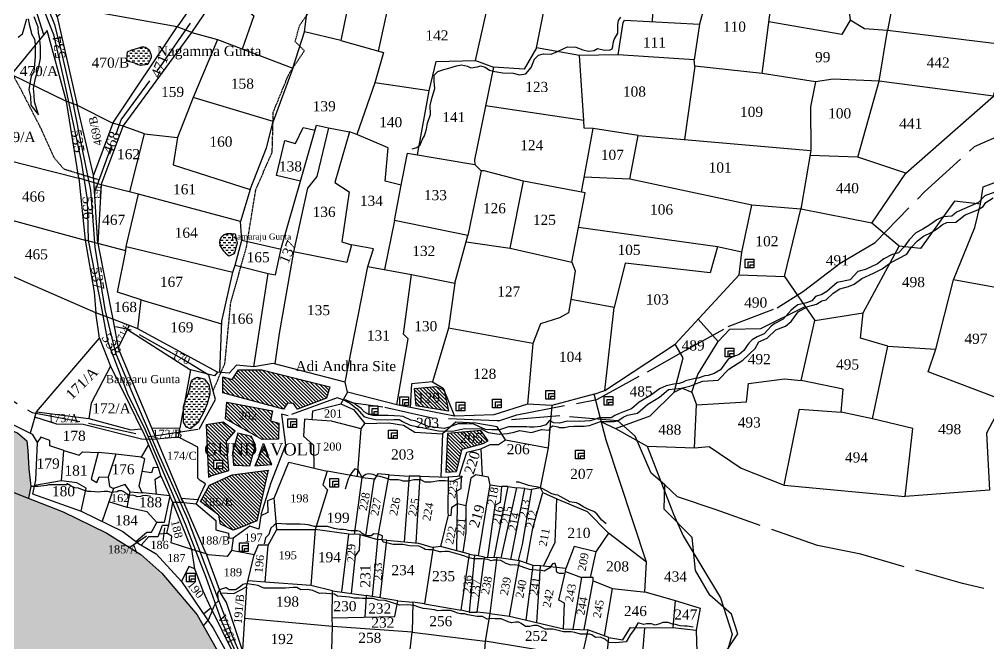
# Model space of a CAD drawing. Header units: millimetres. Extents: x 1039 to 3150, y 234 to 1226.
# Drawn here: x 2237.7 to 2477.6, y 581.3 to 735.9 of the extents above; entities that cross this region are included whole.
import ezdxf

# ---------------------------------------------------------------- set-up
doc = ezdxf.new("R2010")
doc.units = ezdxf.units.MM
doc.header["$MEASUREMENT"] = 0
doc.linetypes.add('ACAD_ISO02W100', pattern=[15, 12, -3])
doc.linetypes.add('ACAD_ISO07W100', pattern=[3, 0, -3])
for name, color, linetype in [('CARTTRACK', 30, 'ACAD_ISO02W100'), ('NALA', 4, 'Continuous'), ('SQUAREWELL', 5, 'Continuous'), ('SURVEY_BND', 7, 'Continuous'), ('VILLAGE_AREA', 1, 'Continuous'), ('WATER_BODY', 4, 'Continuous')]:
    doc.layers.add(name, color=color, linetype=linetype)
doc.layers.add('FOOTPATH', color=150, linetype='ACAD_ISO07W100', lineweight=30)
doc.layers.add('ROAD', color=1, linetype='Continuous', lineweight=25)
doc.styles.get("Standard").update_dxf_attribs({"font": 'TIMES.TTF'})
doc.dimstyles.get("Standard").update_dxf_attribs({"dimtxt": 0.18, "dimasz": 0.18, "dimexe": 0.18, "dimexo": 0.0625, "dimgap": 0.09, "dimtad": 0, "dimtih": 1, "dimtoh": 1, "dimdec": 4, "dimzin": 0, "dimdsep": 46, "dimtxsty": 'Standard', "dimcen": 0.09, "dimadec": 0, "dimazin": 0, "dimtfac": 1, "dimtdec": 4, "dimtofl": 0, "dimtmove": 0, "dimatfit": 3, "dimfxl": 1, "dimtolj": 1, "dimtzin": 0, "dimarcsym": 0})

msp = doc.modelspace()

# ---------------------------------------------------------------- hatches: boundary and pattern name
at = {"layer": 'VILLAGE_AREA'}
h = msp.add_hatch(dxfattribs=at)
h.set_pattern_fill('ANSI31', color=256, scale=5, angle=90, style=0)
h.paths.add_polyline_path([(2297.71, 649.09), (2291.87, 649.14), (2290.3, 646.73), (2288.05, 647.35), (2287.99, 643.42), (2303.05, 639.32), (2304.06, 640.84), (2305.52, 640.78), (2306.53, 639.38), (2313.72, 642.07), (2314.51, 644.88)])
h.paths.add_polyline_path([(2300.35, 638.93), (2289, 641.06), (2288.67, 636.97), (2297.77, 631.81), (2301.81, 631.92), (2301.87, 635.9), (2299.85, 636.46)])
h.paths.add_polyline_path([(2288.1, 636.17), (2283.88, 635.49), (2284.5, 622.53), (2285.34, 622.92), (2289.5, 624.21), (2288.94, 631.45), (2291.07, 633.92)])
h.paths.add_polyline_path([(2287.93, 626.73), (2287.93, 624.6), (2286.99, 624.6), (2286.51, 624.6), (2285.78, 624.6), (2285.78, 626.73)], flags=16)
h.paths.add_polyline_path([(2296.14, 630.45), (2295.13, 632.58), (2291.7, 633.42), (2290.41, 628.65), (2290.63, 625.51), (2294.73, 625.34)])
h.paths.add_polyline_path([(2298.1, 630.17), (2295.91, 625.34), (2300.18, 625.68)])
h.paths.add_polyline_path([(2299.27, 624.25), (2290.36, 623.06), (2284.69, 620.57), (2282.51, 616.53), (2287.07, 613.09), (2287.46, 610.87), (2290.59, 609.37), (2292.22, 610), (2296.42, 611.67)])
h.paths.add_polyline_path([(2342.78, 644.12), (2340.71, 644.99), (2335.47, 644.5), (2335.89, 640.2), (2343.86, 638.87)])
h.paths.add_polyline_path([(2347.22, 629.47), (2352.44, 630.83), (2353.66, 631.52), (2351.86, 634.1), (2343.65, 633.36), (2343.18, 623.73), (2345.82, 623.94)])
h.paths.add_polyline_path([(2291.41, 636.21), (2296.85, 636.21), (2296.85, 639.25), (2291.41, 639.25)], flags=24)
h.paths.add_polyline_path([(2282.63, 627.06), (2312.46, 627.06), (2312.46, 631.67), (2282.63, 631.67)], flags=9)
h.paths.add_polyline_path([(2282.59, 614.83), (2290.85, 614.83), (2290.85, 617.96), (2282.59, 617.96)], flags=25)
h.paths.add_polyline_path([(2335.44, 640.25), (2342.29, 640.25), (2342.29, 644.09), (2335.44, 644.09)], flags=9)
h.paths.add_polyline_path([(2346.06, 630.28), (2352.9, 630.28), (2352.9, 634.11), (2346.06, 634.11)], flags=9)
at = {"layer": 'WATER_BODY'}
h = msp.add_hatch(dxfattribs=at)
h.set_pattern_fill('DASH', color=256, scale=5, style=0)
h.paths.add_polyline_path([(2270.32, 726.99), (2269.79, 728.38), (2268.89, 729.05), (2268.5, 729.11), (2267.94, 729.11), (2266.72, 728.66), (2265.49, 728.35), (2264.42, 727.82), (2264.23, 725.93), (2264.62, 725.48), (2266.24, 725.06), (2267.11, 724.64), (2267.64, 724.45), (2269.45, 724.73), (2270.32, 726.35)])
h.paths.add_polyline_path([(2254.91, 723.2), (2265.31, 723.2), (2265.31, 727.15), (2254.91, 727.15)], flags=9)
h = msp.add_hatch(dxfattribs=at)
h.set_pattern_fill('DASH', color=256, scale=5, style=0)
h.paths.add_polyline_path([(2291.07, 682.75), (2290.17, 682.89), (2289.13, 682.84), (2288.37, 682.62), (2287.69, 682.03), (2287.33, 681.27), (2287.29, 680.68), (2287.38, 679.87), (2287.83, 679.11), (2288.28, 678.48), (2288.95, 677.71), (2289.49, 677.22), (2290.8, 677.85), (2291.61, 680.46)])
h = msp.add_hatch(dxfattribs=at)
h.set_pattern_fill('DASH', color=256, scale=20, style=0)
h.paths.add_polyline_path([(2281.64, 588.41), (2272.96, 598.71), (2267.77, 603.35), (2259.28, 608.69), (2248.53, 613.96), (2237.91, 618.08), (2230.38, 621.12), (2226.83, 618.92), (2223.31, 615.95), (2221.55, 615.16), (2220.34, 615.22), (2218.64, 616.49), (2215.9, 616.55), (2214.63, 614.01), (2212.99, 612.86), (2210.08, 611.4), (2208.5, 608.13), (2205.46, 605.94), (2202.67, 604.91), (2196.92, 604.86), (2195.42, 604.49), (2193.64, 598.66), (2193.74, 595.39), (2193.4, 590.45), (2192.97, 586.99), (2191.53, 585.64), (2188.88, 584.18), (2185.46, 583.6), (2182.48, 582.45), (2180.55, 581.49), (2177.67, 580.58), (2174.98, 578.75), (2172.04, 577.69), (2171.56, 574.59), (2172.33, 572.34), (2172.52, 569.6), (2172.52, 566.52), (2173.48, 564.58), (2173.72, 559.44), (2174.54, 556.46), (2174.83, 554.64), (2175.93, 552.43), (2176.37, 550.99), (2176.94, 544.56), (2177.42, 540.43), (2176.27, 536.73), (2175.74, 534.13), (2175.89, 531.3), (2174.53, 527.28), (2173.48, 524.11), (2172.66, 521.13), (2171.7, 518.3), (2170.25, 515.8), (2168.52, 512.58), (2167.75, 508.61), (2166.69, 506.35), (2165.39, 504.33), (2164.38, 502.8), (2163.8, 500.78), (2162.69, 497.39), (2161.1, 494.84), (2160.14, 491.67), (2159.28, 489.03), (2158.12, 486.77), (2156.53, 483.74), (2155.75, 479.58), (2156.93, 477.71), (2159.45, 475.31), (2173.07, 468.02), (2176.34, 466), (2176.65, 464.42), (2180.11, 468.1), (2182.55, 469.88), (2185.46, 471.21), (2190.54, 473.22), (2195.42, 477.03), (2205.4, 479.61), (2212.87, 480.83), (2217.15, 484.02), (2220.89, 486.46), (2225.5, 488.56), (2231.62, 491.89), (2244.61, 498.77), (2252.14, 505.01), (2257.51, 509.48), (2264.16, 514.03), (2271.31, 518.61), (2276.2, 520.18), (2284.27, 525.05), (2296.65, 536.02), (2298.05, 541.15), (2296.96, 548.67), (2294.83, 562.91), (2291.49, 571.03)])
h.paths.add_polyline_path([(2239.49, 631.49), (2237.2, 633.46), (2234.46, 634.58), (2232.33, 635.31), (2229.98, 636.28), (2228.68, 636.49), (2227.38, 635.93), (2225.79, 635.14), (2224.38, 633.96), (2222.94, 632.9), (2221.4, 631.78), (2220.37, 630.57), (2219.7, 628.67), (2219.19, 627.49), (2219.11, 625.82), (2219.96, 621.61), (2220.84, 619.31), (2222.76, 617.05), (2224.01, 616.54), (2226.83, 618.92), (2230.38, 621.12), (2237.91, 618.08), (2239.94, 617.29), (2240.53, 620.25), (2240.03, 624.62), (2239.76, 629.1)])
h.paths.add_polyline_path([(2572.22, 639.76), (2571.25, 642.5), (2569.24, 645.2), (2565.06, 648.03), (2561.71, 647.89), (2558.68, 647.1), (2555.42, 645.85), (2552.72, 643.43), (2551.93, 641.06), (2551.93, 637.43), (2553.33, 633.43), (2556.35, 632.27), (2559.8, 631.11), (2560.96, 630.18), (2562.5, 629.76), (2563.66, 629.76), (2565.38, 629.9), (2567.85, 630.74), (2569.48, 632.5), (2571.43, 634.64), (2572.22, 637.2)])
h.paths.add_polyline_path([(2232.15, 545.01), (2239, 545.01), (2239, 548.84), (2232.15, 548.84)], flags=24)
h.paths.add_polyline_path([(2214.45, 539.12), (2245.8, 539.67), (2245.73, 543.6), (2214.38, 543.05)], flags=24)
h.paths.add_polyline_path([(2259.06, 603.1), (2267.48, 603.1), (2267.48, 606.23), (2259.06, 606.23)], flags=24)
h.paths.add_polyline_path([(2214.35, 621.63), (2236.82, 621.63), (2236.82, 625.59), (2214.35, 625.59)], flags=9)
h = msp.add_hatch(dxfattribs=at)
h.set_pattern_fill('DASH', color=256, scale=5, style=0)
h.paths.add_polyline_path([(2284.77, 643.08), (2284.77, 644.09), (2284.56, 645.37), (2283.38, 646.9), (2281.74, 647.25), (2281.08, 647.01), (2280.38, 646.55), (2280.07, 645.82), (2279.93, 644.99), (2279.51, 643.39), (2278.82, 641.69), (2278.53, 640.78), (2278.29, 639.47), (2278.29, 639.01), (2278.29, 637.23), (2278.29, 636.16), (2279.06, 634.94), (2280, 634.45), (2281.95, 636.05), (2283.38, 638.83), (2284.11, 640.68)])

# ---------------------------------------------------------------- linework, layer by layer
at = {"layer": 'CARTTRACK'}
for points in [[(2256.35, 693.19), (2262.9, 711), (2273.17, 725.08), (2290.15, 749.64), (2299.71, 761.83), (2317.32, 782.97), (2325.38, 802.09), (2330.2, 829.34), (2336.45, 859.99), (2338.97, 864.69)], [(2356.33, 636.49), (2360.81, 637.95), (2380.57, 641.77), (2393.13, 648.62), (2401.51, 653.43), (2413.11, 659.8), (2425.2, 664.48), (2431.74, 668.61), (2440.81, 675.53), (2449.49, 680.63), (2461.67, 693.21), (2474.06, 704.39), (2479.47, 706.77)], [(2107.7, 700.73), (2122.32, 697.33), (2137.69, 691.73), (2158.19, 679.04), (2174.01, 666.98), (2183.61, 661), (2198.43, 657.8), (2214.37, 652.27), (2226.91, 647.11), (2240.83, 638.51), (2254.77, 635.88), (2269.95, 632.58), (2282.14, 634.44), (2286.19, 641.72), (2284.59, 647.76), (2277.83, 651.88), (2265.36, 658.89), (2261.44, 659.71)], [(2505.54, 587.99), (2471.1, 596.18), (2445.91, 603.44), (2435.21, 605.6), (2410.09, 614.41), (2400.53, 617.67), (2397.41, 620.63), (2394, 623.52), (2390.08, 632.7), (2385.82, 636.47), (2371.42, 637.7), (2355.86, 636.45), (2339.83, 637.11), (2327.59, 639.86), (2320.4, 640.82), (2316.3, 642.2), (2304.2, 637.7), (2302.56, 638.11), (2303.55, 630.48), (2299.92, 621.08), (2297.45, 613.21)], [(2348.12, 358.1), (2355.04, 378.43), (2361.12, 399.29), (2367.69, 416.6), (2377.93, 440.24), (2387.49, 464.23), (2401.99, 499.53), (2408.51, 514.21), (2413.43, 526.91), (2412.51, 532.17), (2408.51, 534.66), (2405.22, 545.22), (2406.08, 565.4), (2410.51, 576.31), (2415.45, 583.7), (2413.95, 588.63), (2408.52, 593.26), (2405.02, 599.4), (2404.17, 607.6), (2397.22, 614.58), (2397.41, 620.63)]]:
    msp.add_lwpolyline(points, dxfattribs=at)
at = {"layer": 'FOOTPATH', "ltscale": 0.002}
for points in [[(2285.61, 643.89), (2288.55, 650.73), (2289.99, 665.73), (2293.88, 679.51), (2296.18, 693.69), (2300.25, 703.06), (2300.52, 712.95), (2304.33, 722.28), (2308.22, 728.11), (2305.92, 730.41), (2307.07, 734.47), (2309.98, 738.53), (2310.07, 741.89), (2309.01, 743.3), (2309.2, 748.75), (2312.29, 759.7), (2313.18, 765.36), (2324.13, 790.49), (2329.94, 808.9), (2334.44, 831.11), (2339.29, 851.36), (2339.45, 859.59), (2340.64, 862.72)], [(2257.43, 696.11), (2254.19, 697.09), (2248.72, 698.77), (2246.26, 701.65), (2243.11, 708.7), (2237.89, 718.86), (2235.43, 723.32), (2233.7, 726.51)]]:
    msp.add_lwpolyline(points, dxfattribs=at)
at = {"layer": 'NALA'}
for points in [[(2239.86, 735.99), (2240.1, 734.74), (2240.49, 733.15), (2240.67, 732.32), (2241.43, 731.01), (2241.61, 729.74), (2241.61, 727.65), (2241.61, 726.64), (2241.25, 722.91), (2240.65, 722.05), (2240.41, 720.99), (2240.05, 718.41), (2240.44, 716.79), (2240.49, 714.63), (2242.42, 712.25), (2241.4, 715.46), (2241.35, 717.1), (2241.17, 718.74), (2241.69, 721.33), (2242.5, 724.04), (2242.92, 726.26), (2242.92, 727.59), (2242.92, 729.17), (2242.66, 731.54), (2242.37, 732.5), (2242.29, 733.96), (2241.33, 736.55)], [(2334.85, 703.82), (2336.07, 704.18), (2336.89, 704.8), (2337.32, 706.09), (2337.95, 707.07), (2338.43, 708.71), (2338.64, 710.15), (2339.44, 712.37), (2339.34, 714.53), (2339.85, 716.65), (2340.5, 718.75), (2340.37, 720.57), (2340.37, 722.07), (2341.22, 722.98), (2342.74, 723.49), (2343.96, 723.8), (2345.88, 724.41), (2347.11, 724.6), (2348.54, 724.27), (2349.39, 723.93), (2351.06, 724.14), (2351.82, 724.37), (2352.92, 724.09), (2354, 723.33), (2355.37, 723.02), (2357.32, 722.64), (2359.86, 722.61), (2361.45, 722.13), (2363.05, 722.42), (2364.3, 723.97), (2365.14, 726.02), (2366.12, 727), (2367.36, 727.35), (2369.32, 727.24), (2370.84, 727.9), (2372.22, 728.58), (2373.29, 729.06), (2375.37, 729), (2377.14, 728.38), (2378.49, 728), (2379.93, 728.19), (2380.78, 728.64), (2382.16, 728.32), (2383.74, 728.3), (2384.35, 728.6), (2384.59, 729.17), (2384.67, 729.97), (2384.9, 730.88), (2385.79, 732.45), (2385.79, 733.53), (2385.79, 734.53), (2385.96, 735.59), (2386.55, 736.45)], [(2237.41, 731.51), (2238.43, 732.34), (2238.82, 733.7), (2239.23, 735.23), (2239.55, 736.01)], [(2479.09, 693.13), (2476.65, 692.19), (2475.05, 690.52), (2469.57, 688.17), (2468.46, 687.13), (2466.34, 686.99), (2464.77, 686.26), (2463.03, 684.97), (2461.25, 683.93), (2459.51, 682.99), (2457.91, 681.32), (2456.61, 679.46), (2455.22, 678.1), (2453.69, 677.69), (2451.64, 676.57), (2450.03, 675.32), (2447.11, 673.93), (2445.2, 673.44), (2443.32, 671.43), (2440.11, 670.77), (2437.53, 668.46), (2436.31, 667.76), (2434.71, 667.24), (2433.8, 666.16), (2432.52, 665.67), (2431.05, 665.36), (2430.32, 665.19), (2429.66, 664.7), (2428.72, 663.9), (2426.72, 661.65), (2424.63, 660.61), (2423.73, 659.88), (2422.82, 658.9), (2421.99, 658.04), (2420.25, 657.27), (2419.06, 656.54), (2418.33, 655.81), (2417.81, 655.15), (2416.97, 653.93), (2415.79, 652.92), (2414.26, 652.33), (2413.11, 651.71), (2411.23, 649.13), (2409.65, 648.18), (2408.15, 647.73), (2407.28, 647.59), (2405.68, 647.07), (2404.92, 646.93), (2404.25, 646.82), (2402.51, 646.37), (2401.92, 646.02), (2400.98, 645.71), (2399.66, 645.54), (2397.78, 645.15), (2396.07, 644.42), (2394.12, 642.89), (2391.09, 641.08), (2389.13, 639.43), (2387.15, 638.7), (2385.93, 638.22), (2385.06, 637.76), (2384.15, 637.24), (2383.18, 637.24), (2381.79, 637.24), (2381.19, 637.24), (2379.77, 636.76), (2378.83, 636.48), (2376.39, 636.3), (2373.22, 636.41), (2371.34, 635.89), (2369.95, 635.99), (2368.9, 636.55), (2367.96, 635.5), (2366.65, 635.09), (2365.09, 634.91), (2363.94, 634.88), (2363.24, 634.95), (2361.39, 634.95), (2360.18, 634.95), (2358.71, 634.95), (2356.49, 634.25), (2354.57, 634.25), (2353.04, 634.35), (2351.4, 635.09), (2350.12, 635.68), (2348.41, 635.71), (2346.29, 635.71), (2344.02, 634.88), (2342.77, 634.56), (2338.81, 635.08), (2335.61, 636.44), (2334.53, 636.61), (2332.62, 637.52), (2331.89, 637.62), (2328.96, 637.76), (2327.67, 637.76), (2326.28, 637.76), (2325.13, 637.76), (2324.16, 638), (2322.97, 638.73), (2322.24, 639.53), (2321.13, 640.37), (2320.4, 640.82), (2318.52, 641.55), (2317.89, 641.66), (2319.7, 640.65), (2321.27, 639.46), (2322.9, 637.52), (2323.63, 637.27), (2325.79, 636.82), (2328.79, 636.75), (2330.32, 636.82), (2331.64, 636.79), (2332.48, 636.34), (2334.36, 635.4), (2341.44, 634), (2344.89, 633.9), (2347.81, 634.59), (2351.99, 634.46), (2353.73, 633.55), (2356.41, 633.2), (2358.5, 633.31), (2360.17, 633.69), (2361.42, 634.07), (2364.45, 633.59), (2366.88, 634.35), (2368.83, 634.18), (2369, 634.8), (2369.7, 635.26), (2370.95, 634.98), (2371.23, 634.84), (2372.55, 634.84), (2373.7, 635.08), (2374.92, 635.19), (2377.43, 635.12), (2378.79, 635.32), (2381.5, 636.33), (2383.14, 636.33), (2384.84, 636.33), (2385.82, 636.47), (2387.07, 637.41), (2388.15, 637.86), (2390.63, 638.39), (2393.21, 640.62), (2396.1, 642.36), (2398.33, 644.24), (2401.5, 644.53), (2403.63, 645.08), (2405.71, 645.88), (2406.86, 646.27), (2410.66, 646.58), (2413.24, 649.26), (2416.72, 651.49), (2419.75, 654.38), (2420.66, 656.01), (2422.74, 656.92), (2424.92, 658.98), (2427.28, 659.92), (2428.71, 661.1), (2430.42, 663.47), (2432.78, 664.79), (2434.94, 665.38), (2436.3, 666.18), (2437.31, 666.42), (2439.1, 668.11), (2440.73, 669.15), (2442.89, 669.78), (2444.32, 670.33), (2446.2, 671.76), (2449.05, 673.01), (2451.18, 674.12), (2453.34, 675.72), (2457.28, 677.72), (2458.35, 679.39), (2459.92, 681.03), (2461.42, 682.24), (2463.37, 683.08), (2464.87, 684.12), (2466.12, 685.06), (2467.23, 685.55), (2469.47, 685.7), (2471.73, 687.48), (2474.87, 688.73), (2476.19, 689.53), (2476.85, 690.57), (2478.67, 691.67)], [(2347.35, 622.57), (2344.91, 621.47), (2343.08, 621.65), (2341.45, 621.65), (2339.57, 621.27), (2338.11, 621.27), (2337.01, 621.87), (2335.31, 621.85), (2333.93, 621.52), (2332.65, 621.5), (2332.23, 621.7), (2331.38, 621.82), (2330, 621.82), (2329.52, 621.82), (2328.59, 622.15), (2326.99, 622.67), (2326.19, 622.77), (2325.21, 623.15), (2324.08, 623.32), (2323.41, 623.22), (2322.75, 622.75), (2322.53, 622.47), (2321.6, 624.08), (2321.4, 624.35), (2320.72, 624.6), (2319.95, 623.68), (2319.42, 622.87), (2319.07, 622.05), (2318.34, 619.57)], [(2270.19, 617.71), (2268.96, 617.94), (2268.13, 617.87), (2267.61, 617.72), (2266.85, 617.67), (2266.31, 617.9), (2265.77, 618.05), (2264.97, 617.97), (2263.82, 618.62), (2263.32, 618.97), (2262.99, 619.13), (2262.25, 619.1), (2261.89, 618.88), (2260.49, 618.74), (2259.58, 619.01), (2258.64, 619.01), (2257.81, 618.86), (2256.96, 618.79), (2256.33, 618.88), (2255.32, 618.95), (2254.62, 618.95), (2253.3, 619.41), (2252.34, 619.77), (2251.36, 619.92), (2250.52, 620.28), (2249.84, 620.69), (2249.42, 620.94), (2249.42, 620.62), (2248.02, 620.62), (2247.28, 620.61), (2246.47, 620.61), (2245.82, 620.61), (2245.33, 620.61), (2244.88, 620.61), (2244.38, 620.43), (2242.29, 620.17), (2242, 620.2), (2240.53, 620.25)], [(2382.94, 610.98), (2381.86, 611.87), (2380.56, 613.43), (2379.83, 614.03), (2378.37, 614.57), (2377.38, 615.11), (2376.08, 615.93), (2375.57, 616.19), (2373.83, 616.44), (2373.32, 616.73), (2371.67, 617.68), (2370.97, 618.09), (2370.4, 618.15), (2369.47, 618.41), (2368.13, 619.15), (2367.05, 619.69), (2366.1, 620.04), (2364.51, 620.29), (2363.78, 620.42), (2361.27, 621.25), (2360.63, 621.28)], [(2372.45, 598.65), (2371.33, 598.68), (2370.78, 598.9), (2370.57, 599.36), (2370.57, 600.01), (2370.31, 601.17), (2369.97, 601.16), (2369.59, 601.02), (2369.2, 600.46), (2368.96, 600.1), (2367.52, 599.23), (2366.86, 599.44), (2365.55, 599.49), (2364.03, 599.66), (2362.99, 599.97), (2362.5, 600.11), (2361.2, 600.68), (2360.28, 600.8), (2359.32, 600.73), (2358.86, 600.87), (2358.11, 601.15), (2356.8, 601.9), (2355.68, 601.95), (2355.04, 601.95), (2354.42, 601.81), (2353.64, 602.11), (2352.29, 602.27), (2351.03, 602.27), (2350.02, 602.33), (2348.69, 602.66), (2347.94, 602.96), (2346.27, 603.46), (2345.35, 603.74), (2343.85, 604.12), (2342.87, 604.12), (2342.14, 604), (2341.61, 604), (2340.33, 604.48), (2339.76, 604.51), (2338.89, 604.51), (2338.11, 604.6), (2337.76, 604.83), (2336.96, 605.27), (2336.55, 605.45), (2334.24, 605.5), (2332.54, 605.81), (2331.51, 605.84), (2330.16, 605.82), (2329.54, 606.05), (2328.97, 606.21), (2327.69, 606.44), (2327.48, 606.99), (2327.52, 607.96), (2326.46, 608.37), (2325.37, 608.46), (2324.72, 608.02), (2323.92, 607.98), (2323.19, 608.16), (2322.5, 608.58), (2321.98, 609.1), (2321.27, 609.24), (2320.32, 609.24), (2319.77, 609.24), (2319.14, 609.28), (2318.52, 609.49), (2317.88, 609.58), (2316.98, 609.6), (2315.54, 609.81), (2313.96, 610.34), (2311.73, 610.29), (2310.7, 610.29), (2309.17, 610.71), (2308.32, 610.77), (2307.2, 610.87), (2306.05, 610.89), (2304.95, 610.91), (2303.81, 610.91), (2301.31, 611.05), (2300.7, 610.64), (2299.92, 609.85), (2299.69, 609.17), (2299.42, 608.29), (2298.62, 607.48), (2298.25, 605.99)], [(2404.4, 585.37), (2402.91, 585.66), (2402.25, 585.66), (2401.19, 585.74), (2400.05, 586.06), (2399.33, 586.14), (2398.22, 586.52), (2397.44, 586.52), (2396.93, 586.52), (2396.1, 586.17), (2395.01, 585.91), (2394.12, 586.17), (2392.92, 586.17), (2392.21, 586.03), (2391.03, 586.37), (2390.77, 586.4), (2389.86, 584.77), (2388.91, 583.57), (2387.88, 581.77), (2385.28, 581.48), (2383.56, 581.6), (2382.76, 582.34), (2381.47, 582.88), (2380.28, 582.83), (2379.33, 583.49), (2378.76, 583.63), (2377.53, 583.63), (2376.55, 583.66), (2375.18, 584.06), (2374.24, 584.23), (2372.38, 584.23), (2369.71, 584.86), (2369, 584.86), (2368.48, 584.86), (2367.8, 584.89), (2367.28, 585.12), (2366.51, 585.54), (2365.79, 585.8), (2364.96, 585.77), (2364.02, 585.54), (2362.9, 585.54), (2361.9, 586.29), (2361.3, 586.6), (2360.5, 586.6), (2359.44, 586.43), (2358.61, 586.69), (2356.95, 587.4), (2355.32, 587.4), (2354.46, 587.55), (2353.48, 587.37), (2352.31, 588), (2350.94, 588), (2348.65, 588.39), (2347.85, 588.65), (2346.82, 588.65), (2346.22, 588.82), (2345.13, 589.22), (2344.36, 589.5), (2342.9, 589.5), (2342.15, 589.47), (2341.24, 589.45), (2340.44, 589.65), (2338.55, 589.93), (2337.6, 589.96), (2336.54, 590.3), (2335.37, 590.76), (2333.71, 590.88), (2331.85, 590.79), (2328.23, 591.99), (2326.49, 592.05), (2325.2, 592.45), (2323.97, 592.45), (2322.62, 592.45), (2321.73, 592.53), (2320.53, 592.59), (2319.41, 592.82), (2316.44, 593.08), (2315.64, 593.53), (2314.66, 593.65), (2313.72, 593.71), (2312.4, 593.76), (2311.97, 593.71), (2310.31, 594.45), (2308.88, 594.68), (2307.37, 594.63), (2306.34, 595.17), (2305.4, 595.2), (2304.46, 595.09), (2303.57, 595), (2302.57, 595), (2301.19, 595), (2299.82, 595), (2298.24, 595), (2297.56, 595.32), (2296.81, 595.72), (2294.64, 596.06), (2293.55, 596.09), (2292.95, 595.97), (2292.29, 595.37), (2291.2, 594.63), (2289.63, 594.6), (2288.83, 595.09), (2288.65, 595.12), (2287.22, 594.6), (2286.74, 593.77), (2286.85, 591.83), (2286.1, 591.16), (2285.7, 590.36), (2285.38, 589.47), (2285.1, 588.84), (2284.81, 588.13), (2284.47, 587.3), (2283.19, 585.67)]]:
    msp.add_lwpolyline(points, dxfattribs=at)
at = {"layer": 'ROAD'}
for points in [[(2240.31, 746.76), (2246.14, 732.16), (2248.64, 720.86), (2252.98, 700.78), (2254.41, 691.27), (2254.73, 681.2), (2258.02, 664.34), (2259.51, 656.21), (2264.44, 643.14), (2268.8, 634.28), (2272.97, 624.6), (2278.67, 611), (2283.81, 597.74), (2287.69, 586.86), (2291.6, 578.36)], [(2295.28, 571.87), (2290.46, 583.18), (2284.58, 598.45), (2279.4, 612.16), (2272.18, 628.17), (2265.43, 643.91), (2261.51, 653.26), (2258.94, 664.07), (2256.4, 679.49), (2255.36, 693.6), (2252.52, 707.27), (2250.78, 716.17), (2247.94, 728.67), (2246.47, 734.51), (2241.75, 746.29)]]:
    msp.add_lwpolyline(points, dxfattribs=at)
at = {"layer": 'SQUAREWELL'}
for points in [[(2417.29, 676.51), (2419.45, 676.51), (2419.45, 674.38), (2417.29, 674.38)], [(2418.03, 675.84), (2419.45, 675.84), (2419.45, 674.38), (2418.03, 674.38)], [(2418.51, 675.13), (2419.45, 675.13), (2419.45, 674.38), (2418.51, 674.38)], [(2412.33, 654.49), (2414.48, 654.49), (2414.48, 652.35), (2412.33, 652.35)], [(2413.07, 653.81), (2414.48, 653.81), (2414.48, 652.35), (2413.07, 652.35)], [(2413.54, 653.11), (2414.48, 653.11), (2414.48, 652.35), (2413.54, 652.35)], [(2367.96, 643.95), (2370.12, 643.95), (2370.12, 641.82), (2367.96, 641.82)], [(2368.7, 643.27), (2370.12, 643.27), (2370.12, 641.82), (2368.7, 641.82)], [(2331.84, 642.41), (2334, 642.41), (2334, 640.28), (2331.84, 640.28)], [(2332.58, 641.74), (2334, 641.74), (2334, 640.28), (2332.58, 640.28)], [(2333.06, 641.03), (2334, 641.03), (2334, 640.28), (2333.06, 640.28)], [(2345.8, 641.08), (2347.95, 641.08), (2347.95, 638.94), (2345.8, 638.94)], [(2354.76, 641.83), (2356.91, 641.83), (2356.91, 639.7), (2354.76, 639.7)], [(2355.5, 641.16), (2356.91, 641.16), (2356.91, 639.7), (2355.5, 639.7)], [(2369.18, 642.57), (2370.12, 642.57), (2370.12, 641.82), (2369.18, 641.82)], [(2382.37, 642.46), (2384.53, 642.46), (2384.53, 640.33), (2382.37, 640.33)], [(2383.11, 641.79), (2384.53, 641.79), (2384.53, 640.33), (2383.11, 640.33)], [(2383.59, 641.08), (2384.53, 641.08), (2384.53, 640.33), (2383.59, 640.33)], [(2324.25, 640.18), (2326.4, 640.18), (2326.4, 638.04), (2324.25, 638.04)], [(2324.98, 639.5), (2326.4, 639.5), (2326.4, 638.04), (2324.98, 638.04)], [(2325.46, 638.79), (2326.4, 638.79), (2326.4, 638.04), (2325.46, 638.04)], [(2346.54, 640.4), (2347.95, 640.4), (2347.95, 638.94), (2346.54, 638.94)], [(2347.01, 639.7), (2347.95, 639.7), (2347.95, 638.94), (2347.01, 638.94)], [(2355.98, 640.45), (2356.91, 640.45), (2356.91, 639.7), (2355.98, 639.7)], [(2304.13, 637), (2306.28, 637), (2306.28, 634.86), (2304.13, 634.86)], [(2304.87, 636.32), (2306.28, 636.32), (2306.28, 634.86), (2304.87, 634.86)], [(2305.35, 635.62), (2306.28, 635.62), (2306.28, 634.86), (2305.35, 634.86)], [(2329.06, 634.2), (2331.21, 634.2), (2331.21, 632.07), (2329.06, 632.07)], [(2329.79, 633.53), (2331.21, 633.53), (2331.21, 632.07), (2329.79, 632.07)], [(2330.27, 632.82), (2331.21, 632.82), (2331.21, 632.07), (2330.27, 632.07)], [(2375.31, 629.17), (2377.46, 629.17), (2377.46, 627.03), (2375.31, 627.03)], [(2376.04, 628.49), (2377.46, 628.49), (2377.46, 627.03), (2376.04, 627.03)], [(2285.78, 626.73), (2287.93, 626.73), (2287.93, 624.6), (2285.78, 624.6)], [(2376.52, 627.79), (2377.46, 627.79), (2377.46, 627.03), (2376.52, 627.03)], [(2286.51, 626.06), (2287.93, 626.06), (2287.93, 624.6), (2286.51, 624.6)], [(2286.99, 625.35), (2287.93, 625.35), (2287.93, 624.6), (2286.99, 624.6)], [(2314.49, 622.17), (2316.65, 622.17), (2316.65, 620.04), (2314.49, 620.04)], [(2315.23, 621.5), (2316.65, 621.5), (2316.65, 620.04), (2315.23, 620.04)], [(2315.71, 620.79), (2316.65, 620.79), (2316.65, 620.04), (2315.71, 620.04)], [(2292.16, 606.24), (2294.31, 606.24), (2294.31, 604.11), (2292.16, 604.11)], [(2292.9, 605.57), (2294.31, 605.57), (2294.31, 604.11), (2292.9, 604.11)], [(2293.37, 604.86), (2294.31, 604.86), (2294.31, 604.11), (2293.37, 604.11)], [(2279.01, 598.73), (2281.16, 598.73), (2281.16, 596.6), (2279.01, 596.6)], [(2279.75, 598.06), (2281.16, 598.06), (2281.16, 596.6), (2279.75, 596.6)], [(2280.22, 597.35), (2281.16, 597.35), (2281.16, 596.6), (2280.22, 596.6)]]:
    msp.add_lwpolyline(points, close=True, dxfattribs=at)
at = {"layer": 'SURVEY_BND'}
for points in [[(2296.96, 757.16), (2294.73, 758.88), (2283.3, 743.65), (2276.73, 734.01)], [(2305.34, 723.8), (2308.25, 732.78), (2310.76, 752.85), (2312.6, 756.52), (2299.74, 760.37), (2296.96, 757.16), (2299.18, 755.81), (2299.54, 755.52), (2294.32, 737.94), (2295.73, 736.76), (2292.84, 728.55)], [(2280.39, 732.64), (2296.96, 757.16)], [(2312.6, 756.52), (2321.97, 753.7), (2317.2, 730.62), (2308.25, 732.78)], [(2326.57, 728.02), (2331.53, 750.72), (2321.97, 753.7)], [(2365.63, 728.88), (2369.8, 749.44), (2360.7, 753.17), (2358.67, 754.01), (2358.13, 752.67)], [(2369.8, 749.44), (2394.85, 747.26), (2394.28, 735.36)], [(2482.21, 729.5), (2484.99, 745.9), (2471.5, 747.84), (2455.76, 750.14), (2452.51, 733.16)], [(2247.03, 736.56), (2242.75, 748.18), (2239.07, 746.61), (2243.68, 732.13)], [(2394.85, 747.26), (2408.98, 745.72), (2405.97, 734.71)], [(2421.54, 722.47), (2424.33, 744.12), (2408.98, 745.72)], [(2424.33, 744.12), (2435.81, 742.53), (2442.56, 741.88), (2443.27, 735.67), (2441.2, 732.18), (2423.19, 735.31)], [(2339.06, 718.2), (2340.82, 725.46), (2350.52, 725.69), (2353.18, 737.42), (2345.93, 739.95), (2344.62, 738.14), (2329.61, 741.95)], [(2260.82, 710.22), (2276.73, 734.01), (2249.62, 738.88), (2247.03, 736.56), (2251.98, 714.65)], [(2385.86, 727.12), (2387.09, 735.12), (2387.46, 735.73), (2405.97, 734.71), (2404.72, 725.86)], [(2450.49, 720.57), (2452.51, 733.16), (2446.83, 733.51), (2443.27, 735.67)], [(2249.37, 715.55), (2244.53, 733.16), (2235.6, 722.26)], [(2263.32, 709.44), (2280.39, 732.64), (2276.73, 734.01)], [(2280.39, 732.64), (2286.72, 730.87), (2280.67, 716.51)], [(2478.79, 716.91), (2482.21, 729.5), (2452.51, 733.16)], [(2286.72, 730.87), (2305.34, 723.8), (2300.45, 710.56)], [(2317.2, 730.62), (2327.81, 727.67), (2325.68, 720.15), (2321.23, 707.35), (2319.4, 708.04)], [(2377.37, 710.83), (2376.34, 726.93), (2365.63, 728.88), (2362.61, 723.6), (2355, 724.09)], [(2404.82, 724.27), (2404.72, 725.86), (2385.86, 727.12), (2376.34, 726.93)], [(2350.52, 725.69), (2355, 724.09), (2350.35, 701.12), (2350.42, 699.92)], [(2252.39, 696.56), (2249.37, 715.55), (2235.6, 722.26), (2227.88, 702.79)], [(2434.74, 720.42), (2421.54, 722.47), (2404.82, 724.27), (2402.26, 706.16)], [(2336.23, 702.35), (2339.06, 718.2), (2325.68, 720.15)], [(2445.22, 701.8), (2450.49, 720.57), (2439.11, 721.09), (2434.74, 720.42), (2433.46, 714.25), (2433.53, 703.42)], [(2457.04, 697.82), (2478.79, 716.91), (2450.49, 720.57)], [(2257.09, 680.4), (2256.04, 697.34), (2251.98, 714.65), (2249.37, 715.55)], [(2294.78, 693.76), (2298.83, 704.1), (2300.45, 710.56), (2280.67, 716.51), (2276.8, 706.6)], [(2251.98, 714.65), (2260.82, 710.22), (2256.04, 697.34)], [(2376.82, 693.12), (2379.71, 708.86), (2377.46, 708.95), (2377.37, 710.83), (2353.05, 714.45)], [(2257.93, 694.93), (2263.32, 709.44), (2260.82, 710.22)], [(2264.97, 693.18), (2268.64, 707.54), (2263.32, 709.44)], [(2295.71, 649.85), (2299.23, 672.99), (2301.08, 672.65), (2302.57, 679.48), (2307.26, 695.8), (2311.24, 709.67), (2314.21, 709.03), (2311.28, 697), (2308.98, 694.09), (2305.54, 678.36)], [(2307.26, 695.8), (2301.33, 697.22), (2303.39, 705.88), (2306.02, 705.16), (2307.9, 709.15), (2310.9, 708.47)], [(2314.21, 709.03), (2319.4, 708.04), (2315.74, 695.49), (2319.26, 693.2), (2317.48, 680.77), (2319.86, 680.08)], [(2388.79, 696.29), (2390.84, 707.16), (2379.71, 708.86)], [(2268.64, 707.54), (2276.8, 706.6), (2275.72, 699.87), (2294.78, 693.76), (2292.38, 685.82), (2267.16, 692.64)], [(2330.51, 686.1), (2332.17, 694.83), (2328.22, 695.8), (2328.91, 704.09), (2321.23, 707.35)], [(2390.84, 707.16), (2433.53, 703.42), (2431.05, 688.87), (2418.97, 689.88)], [(2227.88, 702.79), (2252.39, 696.56), (2253.92, 681.21)], [(2332.17, 694.83), (2333.71, 702.78), (2350.42, 699.92), (2351.96, 698.38), (2348.7, 682.33)], [(2448.65, 685.46), (2457.04, 697.82), (2445.22, 701.8), (2433.32, 702.16)], [(2475.56, 690.13), (2476.19, 694.44), (2493.9, 701.02), (2491.67, 680.73), (2486.96, 668.08), (2468.87, 671.4)], [(2348.28, 680.83), (2359.17, 679.22), (2362.43, 695.84), (2352.7, 698.36), (2351.96, 698.38)], [(2257.93, 694.93), (2252.39, 696.56)], [(2374.4, 675.75), (2377.69, 692.95), (2362.43, 695.84)], [(2416.5, 678.24), (2418.97, 689.88), (2388.79, 696.29), (2377.49, 696.79)], [(2264.14, 679.62), (2267.16, 692.64), (2257.93, 694.93), (2257.09, 680.4)], [(2452.63, 654.93), (2464.45, 654.26), (2468.87, 671.4), (2474.14, 684.39), (2475.56, 690.13), (2469.14, 690.87), (2460.7, 679.19), (2455.41, 679.74)], [(2415.79, 672.6), (2427.06, 672.25), (2431.14, 689.25)], [(2427.06, 672.25), (2434.55, 661.28), (2446.53, 663.18), (2455.41, 679.74), (2448.65, 685.46), (2431.05, 688.87)], [(2228.14, 675.71), (2227.55, 688.43), (2253.92, 681.21), (2256.21, 668.37), (2256.58, 663.21)], [(2345.42, 670.58), (2348.7, 682.33), (2330.51, 686.1), (2328.06, 673.93)], [(2292.76, 681.23), (2292.38, 685.82)], [(2410.44, 679.58), (2376.04, 684.35)], [(2257.09, 680.4), (2253.92, 681.21)], [(2267.8, 666.44), (2261.96, 668.36), (2263.99, 678.59), (2257.09, 680.4), (2260.78, 661.61)], [(2263.99, 678.59), (2264.14, 679.62), (2290.5, 673.3)], [(2291.1, 675.01), (2292.76, 681.23), (2302.45, 678.95)], [(2323.9, 674.72), (2325.32, 679.03), (2319.86, 680.08), (2318.68, 675.66), (2305.54, 678.36), (2301.93, 658.12), (2300.9, 650.56)], [(2359.17, 679.22), (2374.4, 675.75), (2375.26, 673.64), (2374.12, 666.53)], [(2382.57, 643.95), (2400, 655.48), (2415.79, 672.6), (2416.5, 678.24), (2410.44, 679.58), (2408.68, 673.11), (2387.62, 675.5), (2384.85, 664.55)], [(2257.52, 656.92), (2256.58, 663.21), (2239.74, 670.55), (2222.44, 678.25)], [(2287.3, 648.46), (2287.74, 661.15), (2290.5, 673.3), (2291.1, 675.01), (2299.23, 672.99)], [(2318.27, 646.07), (2323.9, 674.72), (2334.69, 672.69)], [(2331.13, 640.4), (2333.91, 656.78), (2332.71, 657.95), (2334.69, 672.69), (2345.42, 670.58), (2343.84, 659.42)], [(2486.96, 668.08), (2481.31, 641.47), (2462.58, 648.62), (2464.45, 654.26)], [(2266.97, 659.23), (2267.8, 666.44), (2287.72, 660.48)], [(2379.96, 643.05), (2382.57, 643.95), (2384.85, 664.55), (2374.12, 666.53), (2373.54, 663.21), (2371.38, 661.96), (2366.64, 660.5), (2364.79, 655.59), (2363.41, 640.57)], [(2410.63, 656.14), (2413.52, 659.17), (2421.15, 659.31), (2432.13, 664.82)], [(2260.78, 661.61), (2256.58, 663.21)], [(2448.81, 636.99), (2452.63, 654.93), (2445.84, 656.98), (2446.53, 663.18)], [(2286.7, 648.5), (2266.79, 659.32), (2260.78, 661.61), (2262.16, 654.53)], [(2264.46, 659.08), (2264.85, 660.06)], [(2399.71, 643.6), (2401.75, 644.59), (2404.07, 643.54), (2405.58, 647.94), (2410.63, 656.14), (2405.69, 661.65)], [(2404.07, 643.54), (2405.23, 640.41), (2417.64, 641.18), (2418.13, 645.68), (2427.03, 646.88), (2431.2, 646.5), (2434.55, 661.28)], [(2271.62, 631.93), (2266.99, 642.87), (2262.16, 654.53), (2264.46, 659.08), (2280.05, 649.1), (2277.41, 634.64), (2270.52, 634.54)], [(2364.79, 655.59), (2343.84, 659.42), (2339.92, 646.14), (2342.59, 644.59), (2345.38, 637.59)], [(2241.92, 638.68), (2257.52, 656.92), (2260.21, 650.05)], [(2381.5, 636.33), (2385.18, 634.55), (2393.83, 637.68), (2399.71, 643.6), (2401.93, 652.08), (2400, 655.48)], [(2318.85, 643.61), (2318.27, 646.07), (2300.5, 650.67), (2295.71, 649.85), (2295.71, 649.85), (2291.43, 650.23), (2289.57, 648.31), (2286.7, 648.5), (2285.96, 647.64), (2280.05, 649.1)], [(2267.89, 634.46), (2263.69, 643.19), (2260.21, 650.05), (2255.48, 640.81), (2254.9, 637.08)], [(2339.92, 646.14), (2334.73, 645.62), (2334.35, 639.76)], [(2404.74, 629.77), (2408.37, 630.14), (2416.31, 624.73), (2426.98, 620.54), (2430.72, 639.35), (2441.09, 638.59), (2441.55, 644.31), (2431.2, 646.5)], [(2369.46, 640.26), (2363.41, 640.57), (2355.1, 637.93), (2345.38, 637.59), (2331.13, 640.4), (2318.85, 643.61), (2317.19, 640.67), (2320.39, 639.25), (2323.19, 635.77)], [(2392.88, 601.48), (2382.9, 631.72), (2379.96, 643.05), (2369.46, 640.26), (2368.51, 629.76)], [(2322.28, 634.49), (2314.96, 636.37), (2310.15, 636.7), (2310.34, 638.98), (2317.19, 640.67)], [(2481.31, 641.47), (2477.06, 633.44), (2477.76, 619.29), (2456.94, 617.72)], [(2193.86, 613.17), (2206.13, 622.3), (2221.39, 633.92), (2228.96, 639.11), (2240.85, 633.14), (2242.11, 631.09), (2241.7, 621.74), (2240.96, 618.43), (2252.99, 614.1), (2263.28, 609.09), (2267.15, 606.11), (2271.54, 603.54), (2277.83, 596.65), (2285.63, 585.15), (2292.74, 572.36), (2296.39, 565.56)], [(2241.52, 637.42), (2241.92, 638.68), (2254.9, 637.08), (2265.29, 634.28), (2267.89, 634.46), (2269.12, 631.88)], [(2385.18, 634.55), (2393.05, 630.16), (2404.74, 629.77), (2405.23, 640.41)], [(2426.98, 620.54), (2456.94, 617.72), (2458.8, 634.56), (2448.81, 636.99), (2441.09, 638.59)], [(2269.66, 630.59), (2269.12, 631.88), (2267.87, 631.95), (2253.46, 635.58), (2246.97, 635.62), (2241.52, 637.42), (2240.34, 633.4)], [(2310.15, 636.7), (2308.22, 636.86), (2308.01, 632.68), (2310.45, 630.46), (2310.53, 624.77)], [(2321.39, 622.67), (2322.28, 634.49), (2323.19, 635.77), (2329.11, 635.98), (2332.7, 635.43), (2335.56, 633.65), (2342.39, 633.23), (2342.01, 622.62)], [(2346.55, 622.73), (2348.43, 628.69), (2351.89, 629.57), (2354.22, 630.61), (2356.24, 630.65), (2357.99, 631.8), (2355.93, 634.96), (2350.66, 635.93), (2345.67, 636.17), (2342.39, 633.23)], [(2277.02, 632.43), (2277.41, 634.64)], [(2248.07, 621.59), (2248.67, 629.09), (2245.2, 630.24), (2245.24, 631.62), (2242.98, 632.42), (2242.11, 631.09)], [(2271.62, 631.93), (2269.12, 631.88)], [(2281.92, 616.99), (2283.75, 620.88), (2282.39, 621.67), (2282.39, 621.67), (2281.82, 622.29), (2281.82, 629.97), (2277.02, 632.43), (2271.62, 631.93), (2277.74, 617.35)], [(2357.99, 631.8), (2368.51, 629.76), (2366.57, 619.87)], [(2248.67, 629.09), (2252.48, 627.98), (2253.32, 628.82), (2257.14, 628.63), (2255.47, 622.06), (2256.81, 621.19), (2257.39, 622.57), (2259.61, 622.53), (2260.01, 620.25), (2261, 619.7), (2258.14, 611.59)], [(2261.51, 628.19), (2257.14, 628.63)], [(2272.09, 624.86), (2269.66, 630.59), (2267.84, 627.5)], [(2351.89, 629.57), (2352.18, 622.83)], [(2393.05, 630.16), (2399.53, 613.37), (2401.99, 607.99), (2411.22, 592.65), (2414.12, 583.61), (2411.06, 572.93), (2407.51, 567.1), (2406.41, 561.87), (2406.02, 546.46), (2406.93, 534.77), (2415.01, 530.32), (2413.6, 522.9), (2410.66, 522.89)], [(2265.07, 618.87), (2268.05, 618.66), (2267.29, 620.33), (2268.71, 627.03), (2267.84, 627.5), (2261.51, 628.19), (2259.61, 622.53)], [(2300.72, 617.31), (2304.35, 626.26), (2313.88, 623.97)], [(2272.7, 622.82), (2272.09, 624.86), (2270.77, 624.95), (2270.37, 623.61), (2268.05, 623.93)], [(2322.53, 622.47), (2313.88, 623.97), (2312.8, 620.63), (2313.96, 619.39), (2310.82, 609.24)], [(2252.99, 614.1), (2254.22, 619.79), (2251.87, 621.1), (2248.07, 621.59), (2241.42, 620.49)], [(2271.59, 618.26), (2271.3, 622.02), (2272.7, 622.82), (2274.87, 617.87)], [(2320.62, 608.35), (2322.53, 622.47), (2325.6, 622.08)], [(2329.16, 623.13), (2326.37, 623.33), (2325.43, 621.79), (2323.31, 607.94)], [(2326.34, 607.06), (2329.16, 623.13), (2334.13, 622.73)], [(2336.85, 622.79), (2334.13, 622.73), (2332.94, 606.51)], [(2335.86, 606.23), (2336.85, 622.79), (2343.79, 622.56)], [(2346.08, 615.98), (2345.96, 619.16), (2347, 619.72), (2347.08, 622.77), (2343.79, 622.56), (2343.75, 613.75), (2343.77, 613.11), (2344.52, 613.04), (2344.72, 615.1), (2346.08, 615.98)], [(2354.15, 620.6), (2353.74, 622.52), (2350.61, 623.13), (2349.37, 622.24), (2348.13, 615.51), (2348.13, 608.86), (2347.44, 603.92)], [(2264.31, 615.01), (2265.07, 618.87), (2263.87, 620.72), (2261, 619.7)], [(2351.31, 603.03), (2354.15, 620.6), (2356.96, 620.23)], [(2358.61, 620.23), (2356.96, 620.23), (2356.67, 616.25), (2355.38, 615.53), (2353.51, 602.72)], [(2355.2, 602.65), (2358.61, 620.23), (2360.67, 619.91)], [(2362.74, 619.72), (2360.67, 619.91), (2356.82, 602.48)], [(2359.34, 602.12), (2362.74, 619.72), (2364.43, 619.44)], [(2367.19, 618.72), (2366.61, 619.85), (2364.43, 619.44), (2362.12, 605.82), (2361.09, 601.87)], [(2267.83, 605.71), (2269.75, 607.86), (2272.06, 607.81), (2273.08, 610.64), (2274.67, 610.64), (2275.62, 616.22), (2274.87, 617.87), (2273.54, 611.31), (2271.69, 611.3)], [(2274.87, 617.87), (2268.31, 618.65), (2268.05, 618.66)], [(2278.39, 616.26), (2277.74, 617.35), (2281.92, 616.99), (2281.43, 615.94)], [(2299.25, 605.65), (2301.42, 609.56), (2300.72, 617.31), (2299.12, 616.62), (2299.19, 613.76), (2297.42, 612.92), (2296.97, 609.65), (2294.7, 610.38), (2290.59, 607.44)], [(2363.16, 601.25), (2364.74, 609.86), (2367.19, 618.72), (2370.72, 617.13)], [(2367.4, 600.46), (2370.29, 606.42), (2370.72, 617.13), (2378.22, 613.99), (2383.51, 608.63), (2380.37, 604.06), (2374.97, 605.34), (2372.89, 599.94)], [(2266.47, 606.63), (2269.25, 608.94), (2270.38, 608.94), (2271.69, 611.3), (2269.29, 613.92), (2264.31, 615.01), (2259.84, 616.43)], [(2278.39, 616.26), (2275.62, 616.22)], [(2280.35, 604.58), (2275.62, 616.22)], [(2283.93, 603.51), (2278.39, 616.26), (2281.43, 615.94), (2286.26, 611.83), (2286.29, 609.44), (2289.44, 608.65), (2289.51, 607.47), (2290.59, 607.44), (2290.16, 604.34)], [(2345.93, 604.31), (2346.08, 615.98), (2348.13, 615.51)], [(2343.77, 613.11), (2341.89, 605.36)], [(2281.07, 599.83), (2280.35, 604.58), (2275.26, 606.22), (2275.41, 607.88), (2274.14, 608.64), (2274.67, 610.64)], [(2301.42, 609.56), (2310.85, 609.54), (2309.83, 595.69)], [(2317.46, 594.09), (2319.19, 608.4), (2310.85, 609.54)], [(2272.31, 608.51), (2274.14, 608.64)], [(2319.91, 593.75), (2320.86, 603.05), (2321.86, 604.41), (2322.05, 608.31), (2319.19, 608.4)], [(2322.05, 608.31), (2326.34, 607.06), (2324.99, 592.98)], [(2326.96, 592.64), (2328.64, 606.91), (2326.34, 607.06)], [(2328.64, 606.91), (2336.43, 606.18), (2340.05, 605.1), (2337.97, 591.16), (2335.03, 591.53)], [(2392.46, 594.12), (2392.88, 601.48), (2383.51, 608.63)], [(2283.93, 603.51), (2280.35, 604.58)], [(2298.5, 596.54), (2299.25, 605.65), (2296.8, 605.7), (2295.81, 603.3)], [(2337.97, 591.16), (2347.04, 589.59), (2349.08, 603.49), (2341.89, 605.36), (2340.05, 605.1)], [(2293.88, 595.33), (2295.81, 603.3), (2290.16, 604.34), (2289.12, 602.91), (2284.43, 603.3), (2283.93, 603.51), (2287.48, 593.9)], [(2349.08, 603.49), (2350.3, 603.23), (2348.99, 589.12), (2347.04, 589.59)], [(2348.99, 589.12), (2350.96, 589.07), (2352.77, 602.74), (2350.3, 603.23)], [(2352.77, 602.74), (2355.81, 602.63), (2354.12, 588.75), (2350.96, 589.07)], [(2354.12, 588.75), (2359, 588.08), (2361.45, 601.81), (2355.81, 602.63)], [(2380.37, 604.06), (2378.91, 597.7)], [(2283.23, 588.7), (2285.08, 590.2), (2283.13, 594.32), (2281.07, 599.83), (2279.6, 600.4), (2277.83, 596.65)], [(2363.1, 587.13), (2364.86, 600.68), (2361.45, 601.81)], [(2366.58, 600.54), (2364.86, 600.68)], [(2372.8, 599.2), (2372.89, 599.94), (2366.58, 600.54), (2365.65, 586.53)], [(2372.31, 584.98), (2372.59, 591.33), (2371.22, 592.09), (2372.8, 599.2), (2376.79, 597.7)], [(2379.68, 596.83), (2379.65, 597.7), (2376.79, 597.7), (2374.61, 584.89)], [(2293.18, 578.89), (2288.91, 591.51), (2287.48, 593.9), (2290.74, 593.69), (2293.88, 595.33), (2292.89, 579.74)], [(2315.16, 594.41), (2309.83, 595.69), (2298.5, 596.54), (2294.26, 596.87)], [(2377.48, 584.76), (2379.68, 596.83), (2384.43, 594.95)], [(2382.46, 583.23), (2384.43, 594.95), (2392.84, 594.08), (2399.96, 591.95), (2399.38, 585.29)], [(2315.09, 587.69), (2315.16, 594.41), (2323.49, 593.24), (2323.18, 587.86)], [(2331.35, 591.87), (2323.49, 593.24)], [(2285.08, 590.2), (2290.51, 579.1), (2289.19, 578.75)], [(2315.18, 585.54), (2315.09, 587.69), (2330.6, 588.01), (2331.35, 591.87), (2335.03, 591.53), (2334.87, 584.15)], [(2399.96, 591.95), (2406.2, 590.06), (2405.18, 584.65)], [(2354.12, 588.75), (2352.97, 581.91)], [(2359, 588.08), (2372.31, 584.98), (2378.33, 584.73)], [(2293.18, 578.89), (2314.89, 576.89), (2315.18, 585.54), (2293.38, 587.53)], [(2334.87, 584.15), (2315.18, 585.54)], [(2334.41, 579.86), (2334.87, 584.15), (2352.97, 581.91)], [(2383.6, 582.81), (2378.33, 584.73), (2376.61, 576.93), (2373.1, 576.84), (2371.56, 570.59)], [(2382.22, 570.01), (2383.6, 582.81), (2387.02, 582.25), (2388.95, 585.28), (2392.5, 585.25)], [(2392.56, 570.19), (2391.35, 570.96), (2392.5, 585.25), (2399.38, 585.29), (2405.18, 584.65), (2405.65, 568.59)], [(2373.1, 576.84), (2373.39, 578.54), (2352.97, 581.91), (2352.41, 573.47)]]:
    msp.add_lwpolyline(points, dxfattribs=at)
at = {"layer": 'VILLAGE_AREA'}
for points in [[(2303.05, 639.32), (2287.99, 643.42), (2288.05, 647.35), (2290.3, 646.73), (2291.87, 649.14), (2297.71, 649.09), (2314.51, 644.88), (2313.72, 642.07), (2306.53, 639.38), (2305.52, 640.78), (2304.06, 640.84), (2303.05, 639.32)], [(2343.86, 638.87), (2335.89, 640.2), (2335.47, 644.5), (2340.71, 644.99), (2342.78, 644.12), (2343.86, 638.87)], [(2301.81, 631.92), (2297.77, 631.81), (2288.67, 636.97), (2289, 641.06), (2300.35, 638.93), (2299.85, 636.46), (2301.87, 635.9), (2301.81, 631.92)], [(2285.34, 622.92), (2289.5, 624.21), (2288.94, 631.45), (2291.07, 633.92), (2288.1, 636.17), (2283.88, 635.49), (2284.5, 622.53), (2285.34, 622.92)], [(2294.73, 625.34), (2296.14, 630.45), (2295.13, 632.58), (2291.7, 633.42), (2290.41, 628.65), (2290.63, 625.51), (2294.73, 625.34)], [(2345.82, 623.94), (2347.22, 629.47), (2352.44, 630.83), (2353.66, 631.52), (2351.86, 634.1), (2343.65, 633.36), (2343.18, 623.73), (2345.82, 623.94)], [(2295.91, 625.34), (2300.18, 625.68), (2298.1, 630.17), (2295.91, 625.34)], [(2287.46, 610.87), (2287.07, 613.09), (2282.51, 616.53), (2284.69, 620.57), (2290.36, 623.06), (2299.27, 624.25), (2296.42, 611.67), (2292.22, 610), (2290.59, 609.37), (2287.46, 610.87)]]:
    msp.add_lwpolyline(points, dxfattribs=at)
at = {"layer": 'WATER_BODY'}
for points in [[(2269.45, 724.73), (2267.64, 724.45), (2267.11, 724.64), (2266.24, 725.06), (2264.62, 725.48), (2264.23, 725.93), (2264.42, 727.82), (2265.49, 728.35), (2266.72, 728.66), (2267.94, 729.11), (2268.5, 729.11), (2268.89, 729.05), (2269.79, 728.38), (2270.32, 726.99), (2270.32, 726.35), (2269.45, 724.73)], [(2290.8, 677.85), (2289.49, 677.22), (2288.95, 677.71), (2288.28, 678.48), (2287.83, 679.11), (2287.38, 679.87), (2287.29, 680.68), (2287.33, 681.27), (2287.69, 682.03), (2288.37, 682.62), (2289.13, 682.84), (2290.17, 682.89), (2291.07, 682.75), (2291.61, 680.46), (2290.8, 677.85)], [(2283.38, 638.83), (2281.95, 636.05), (2280, 634.45), (2279.06, 634.94), (2278.29, 636.16), (2278.29, 637.23), (2278.29, 639.01), (2278.29, 640.02), (2278.82, 641.69), (2279.51, 643.39), (2279.93, 644.99), (2280.07, 645.82), (2280.38, 646.55), (2281.08, 647.01), (2281.74, 647.25), (2283.38, 646.9), (2284.56, 645.37), (2284.77, 644.09), (2284.77, 643.08), (2284.11, 640.68), (2283.38, 638.83)], [(2224.01, 616.54), (2222.76, 617.05), (2220.84, 619.31), (2219.96, 621.61), (2219.11, 625.82), (2219.19, 627.49), (2219.7, 628.67), (2220.37, 630.57), (2221.4, 631.78), (2222.94, 632.9), (2224.38, 633.96), (2225.79, 635.14), (2227.38, 635.93), (2228.68, 636.49), (2229.98, 636.28), (2232.33, 635.31), (2234.46, 634.58), (2237.2, 633.46), (2239.49, 631.49), (2239.76, 629.1), (2240.03, 624.62), (2240.53, 620.25), (2239.94, 617.29)], [(2230.38, 621.12), (2237.91, 618.08), (2248.53, 613.96), (2259.28, 608.69), (2267.77, 603.35), (2272.96, 598.71), (2281.64, 588.41), (2291.49, 571.03)]]:
    msp.add_lwpolyline(points, dxfattribs=at)

# ---------------------------------------------------------------- texts
at = {"layer": 'SURVEY_BND'}
for s, height, p in [('110', 2.515, (2411.79, 732.83)), ('142', 2.515, (2338.17, 730.66)), ('Nagamma Gunta', 2.5153, (2271.71, 726.82)), ('111', 2.515, (2392.02, 728.91)), ('99', 2.515, (2434.59, 725.29)), ('470/B', 2.515, (2255.57, 723.91)), ('442', 2.515, (2462.22, 723.93)), ('470/A', 2.515, (2237.77, 721.85)), ('158', 2.515, (2290.02, 718.71)), ('123', 2.515, (2362.86, 717.9)), ('159', 2.515, (2272.75, 716.67)), ('108', 2.515, (2387.04, 716.75)), ('139', 2.515, (2310.28, 713.12)), ('141', 2.515, (2342.36, 710.44)), ('109', 2.515, (2416.03, 711.73)), ('100', 2.515, (2437.84, 711.36)), ('140', 2.515, (2326.72, 709.19)), ('441', 2.515, (2455.42, 708.85)), ('469/A', 2.515, (2232.17, 705.51)), ('160', 2.515, (2284.71, 704.36)), ('124', 2.515, (2361.62, 703.47)), ('162', 2.515, (2261.85, 701.27)), ('107', 2.515, (2381.58, 701.08)), ('138', 2.515, (2301.92, 698.23)), ('101', 2.515, (2408.27, 697.95)), ('466', 2.515, (2238.29, 690.77)), ('161', 2.515, (2275.71, 692.56)), ('133', 2.515, (2337.8, 691.12)), ('440', 2.515, (2439.75, 692.84)), ('134', 2.515, (2321.95, 689.71)), ('136', 2.515, (2310.25, 686.96)), ('126', 2.515, (2352.39, 687.86)), ('106', 2.515, (2393.77, 687.56)), ('467', 2.515, (2258.17, 685)), ('125', 2.515, (2364.76, 684.98)), ('164', 2.515, (2276.12, 681.8)), ('Ramaraju Gunta', 1.5, (2290.04, 681.35)), ('102', 2.515, (2419.84, 679.7)), ('465', 2.515, (2239.03, 676.46)), ('132', 2.515, (2334.92, 677.29)), ('105', 2.515, (2385.71, 677.55)), ('165', 2.515, (2293.92, 675.74)), ('491', 2.515, (2437.26, 674.97)), ('167', 2.515, (2272.46, 669.63)), ('498', 2.515, (2456.09, 669.59)), ('127', 2.515, (2355.94, 667.23)), ('103', 2.515, (2392.71, 665.28)), ('490', 2.515, (2417.06, 664.52)), ('168', 2.515, (2261.1, 663.41)), ('135', 2.515, (2308.87, 662.64)), ('166', 2.515, (2289.82, 660.51)), ('169', 2.515, (2275.04, 658.38)), ('130', 2.515, (2335.4, 658.66)), ('131', 2.515, (2323.69, 656.36)), ('497', 2.515, (2471.57, 655.55)), ('489', 2.515, (2401.57, 653.89)), ('104', 2.515, (2371.21, 651.07)), ('492', 2.515, (2417.95, 650.49)), ('Adi Andhra Site', 2.5153, (2306, 648.78)), ('495', 2.515, (2439.8, 649.19)), ('Bangaru Gunta', 2, (2259.09, 645.8)), ('128', 2.515, (2350, 646.85)), ('129', 2.515, (2336.08, 640.94)), ('485', 2.515, (2388.69, 642.49)), ('172/A', 2.515, (2255.73, 638.3)), ('173/A', 2, (2244.77, 636.13)), ('202', 2, (2291.92, 636.75)), ('201', 2, (2313.06, 637.29)), ('203', 2.515, (2335.86, 634.69)), ('493', 2.515, (2415.47, 634.83)), ('498', 2.515, (2465.06, 633.17)), ('178', 2.515, (2248.4, 631.51)), ('173/B', 2, (2270.59, 632.26)), ('205', 2.515, (2346.69, 630.97)), ('488', 2.515, (2395.79, 633.03)), ('GUNDAVOLU', 3, (2283.4, 627.9)), ('200', 2, (2312.86, 629.09)), ('174/C', 2, (2274.19, 626.82)), ('203', 2.515, (2329.65, 626.89)), ('206', 2.515, (2358.29, 628.19)), ('494', 2.515, (2442.01, 626.17)), ('179', 2.515, (2241.96, 624.64)), ('181', 2.515, (2248.83, 622.91)), ('176', 2.515, (2260.47, 623.22)), ('207', 2.515, (2374, 622.06)), ('180', 2.515, (2245.74, 617.78)), ('162', 2, (2260.37, 616.35)), ('188', 2.515, (2267.3, 615.05)), ('185/B', 2, (2283.11, 615.39)), ('198', 2, (2304.71, 616.29)), ('184', 2.515, (2261.34, 610.58)), ('199', 2.515, (2313.71, 611.22)), ('210', 2.515, (2373.32, 607.45)), ('188/B', 2, (2282.4, 605.85)), ('197', 2, (2293.35, 606.58)), ('185/A', 2, (2259.58, 603.66)), ('186', 2, (2270.11, 604.75)), ('187', 2, (2274.25, 601.5)), ('195', 2, (2301.81, 602.19)), ('194', 2.515, (2311.55, 601.44)), ('189', 2, (2288.25, 597.97)), ('234', 2.515, (2329.76, 598.25)), ('208', 2.515, (2382.87, 599.17)), ('235', 2.515, (2339.82, 596.75)), ('434', 2.515, (2397.22, 596.67)), ('198', 2.515, (2301.2, 590.44)), ('230', 2.515, (2315.41, 589.33)), ('232', 2.515, (2324, 588.74)), ('246', 2.515, (2387.29, 588.12)), ('232', 2.515, (2324.79, 585.25)), ('256', 2.515, (2339.12, 585.61)), ('247', 2.515, (2399.77, 587.24)), ('192', 2.515, (2299.82, 581.19)), ('258', 2.515, (2321.56, 581.49)), ('252', 2.515, (2362.77, 581.95))]:
    msp.add_text(s, height=height, dxfattribs=at).set_placement(p)
for s, height, rotation, p in [('534', 2.515, 97.9861, (2249.12, 726.31)), ('471', 2.515, 67.1429, (2272.4, 721.17)), ('469/B', 2, 101.3225, (2258.2, 704.8)), ('535', 2.515, 278.8518, (2250.49, 708.37)), ('468', 2.515, 69.6556, (2260.63, 702.21)), ('163', 1.5, 264.7357, (2256.42, 695)), ('536', 2.515, 272.6055, (2253.29, 692)), ('137', 2.515, 67.7279, (2304.18, 675.16)), ('537', 2.515, 278.1392, (2255.42, 674.42)), ('171/B', 1.5, 62.4989, (2262.6, 655.31)), ('538', 2.515, 302.6038, (2257.87, 657.12)), ('170', 2, 335.0083, (2275.24, 652.22)), ('171/A', 2.515, 44.967, (2250.65, 641.54)), ('220', 2.515, 72.8789, (2350.09, 623.05)), ('223', 2, 79.2492, (2345.51, 617.11)), ('218', 2, 79.2492, (2355.44, 615.41)), ('228', 2, 79.2492, (2323.63, 614.08)), ('227', 2, 79.2492, (2326.49, 612.81)), ('226', 2, 79.2492, (2331.17, 612.85)), ('225', 2, 79.2492, (2335.84, 612.67)), ('213', 2, 79.2492, (2363.22, 612.33)), ('224', 2, 79.2492, (2339.37, 611.56)), ('219', 2.515, 72.8789, (2351.28, 609.8)), ('216', 2, 79.2492, (2356.62, 610.68)), ('215', 2, 79.2492, (2358.84, 610.72)), ('212', 2, 79.2492, (2364.99, 609.72)), ('188', 2, 284.0516, (2275.13, 611.6)), ('221', 2, 85.582, (2347.72, 607.91)), ('214', 2, 79.2492, (2360.62, 609.09)), ('222', 2, 79.2492, (2345.03, 605.75)), ('211', 2, 79.2492, (2368.13, 605.22)), ('229', 2, 90, (2320.81, 601.46)), ('196', 2, 84.6379, (2297.85, 598.68)), ('209', 2, 79.2492, (2377.77, 599.13)), ('231', 2.515, 90, (2324.55, 595.19)), ('233', 2, 90, (2327.43, 596.84)), ('236', 2, 85.582, (2349.38, 593.65)), ('238', 2, 79.2492, (2353.86, 593.32)), ('239', 2, 79.2492, (2358.55, 593.13)), ('241', 2, 79.2492, (2365.85, 593.1)), ('190', 2, 308.6917, (2279.09, 595.86)), ('237', 2, 85.582, (2351.48, 592.65)), ('240', 2, 79.2492, (2362.38, 592.46)), ('243', 2, 79.2492, (2374.65, 591.48)), ('191/B', 2, 85.2309, (2292.7, 586.12)), ('242', 2, 79.2492, (2369.11, 590.1)), ('244', 2, 79.2492, (2377.48, 588.21)), ('245', 2, 79.2492, (2381.52, 587.5)), ('191/A', 2, 111.4207, (2291.39, 581.74))]:
    msp.add_text(s, height=height, rotation=rotation, dxfattribs=at).set_placement(p)

# ---------------------------------------------------------------- leaders
for points in [[(2273.58, 609.96), (2273.18, 606.65)], [(2269.16, 607.95), (2265, 605.09)]]:
    msp.add_leader(points, dimstyle='Standard', override={"dimgap": 0.09, "dimtad": 0}, dxfattribs=at)

doc.saveas('drawing.dxf')
